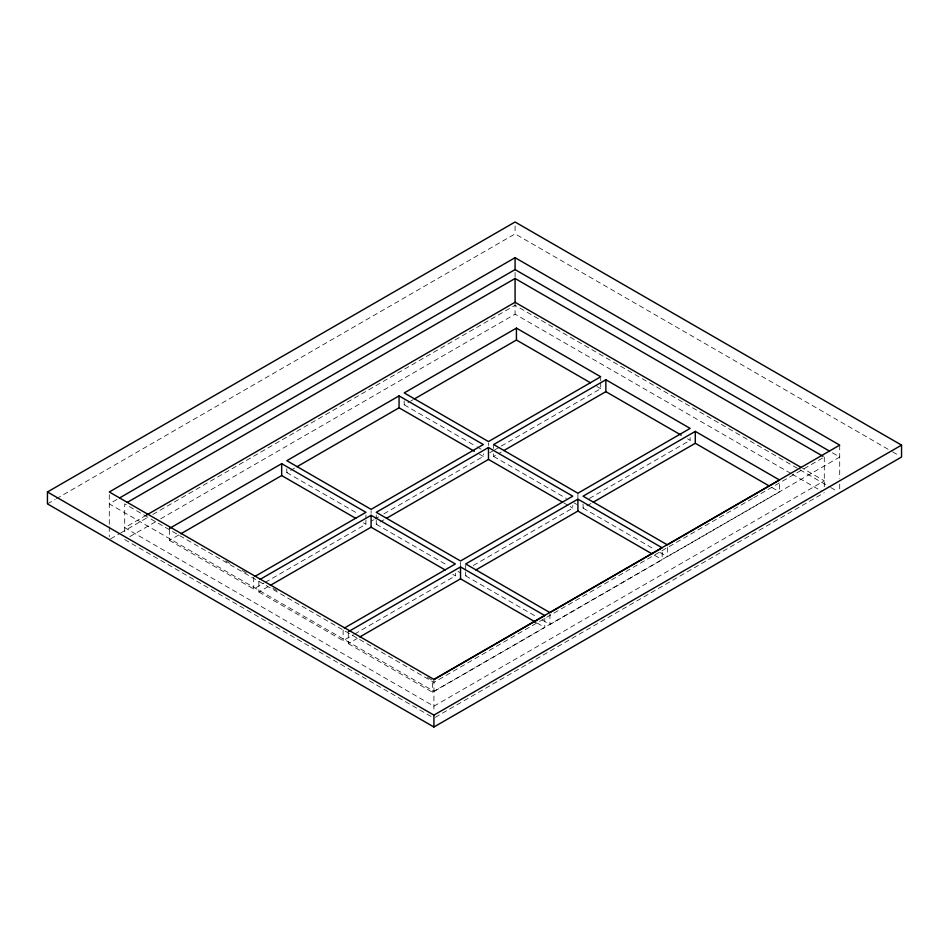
<?xml version="1.0" encoding="UTF-8"?>
<svg xmlns="http://www.w3.org/2000/svg" width="949" height="949" viewBox="0 0 949 949"><rect width="100%" height="100%" fill="white"/><g stroke="black" fill="none" stroke-linecap="round" stroke-linejoin="round"><path stroke-width="0.71" stroke-dasharray="4.75 3.56" d="M47.45 503.883L55.137 499.435M56.418 498.7L515.082 233.893L891.277 451.095M116.964 499.447L109.289 503.883L433.918 691.299L839.711 457.027L830.731 451.831M146.537 515.07L124.71 527.68L433.918 706.198L824.29 480.823L802.486 468.225M110.57 538.842L119.527 533.67M120.808 532.923L147.688 517.407M152.813 514.453L515.082 305.293L798.655 469.02M129.847 536.612L155.529 521.784M160.666 518.818L515.082 314.202L790.932 473.468M169.432 529.791L169.432 540.361L179.634 534.477M286.823 468.628L286.823 472.59L289.374 471.119M290.643 470.384L294.475 468.177M404.203 400.858L404.203 404.82L409.304 401.878M410.585 401.142L413.135 399.659M169.432 540.361L253.703 589.021L263.905 583.125M265.186 582.389L365.934 524.216L365.934 520.254M371.095 521.25L373.645 519.779M374.914 519.032L378.746 516.825M383.847 513.884L483.326 456.445L483.326 453.8M489.755 452.732L493.575 450.526M494.856 449.79L499.957 446.849M501.238 446.113L600.717 388.675L600.717 382.067M258.863 581.417L258.863 591.998L267.784 586.838M376.243 520.254L376.243 524.216L378.793 522.745M380.075 522.009L383.894 519.803M493.634 453.8L493.634 456.445L501.286 452.032M258.863 591.998L343.135 640.646L353.336 634.762M354.618 634.027L455.366 575.853L455.366 573.208M473.278 565.509L572.757 508.083L572.757 505.437M589.388 498.474L690.137 440.312L690.137 437.667M348.283 633.042L348.283 643.624L357.215 638.475M465.674 571.891L465.674 575.853L468.225 574.382M583.066 504.109L583.066 508.083L585.616 506.612M586.885 505.876L591.986 502.923M752.379 498.533L433.918 682.402L124.71 503.883L124.71 534.287M753.672 497.798L823.008 457.762M348.283 643.624L432.566 692.284L544.797 627.479L544.797 618.226M542.282 620.088L549.946 624.513L662.177 559.708L662.177 550.456M659.674 552.306L667.337 556.731L779.568 491.938L779.568 481.357M435.2 717.361L824.29 492.721M892.558 451.831L898.988 455.544M799.936 469.755L829.45 486.801M830.731 487.537L837.148 491.238M792.213 474.203L821.727 491.238M596.885 386.468L600.717 388.675M687.586 438.829L690.137 440.312M771.905 487.513L779.568 491.938M404.203 404.82L475.71 446.101M476.991 446.837L482.092 449.79M493.634 456.445L566.411 498.474M574.074 502.899L576.624 504.37M583.066 508.083L654.561 549.364M479.494 454.239L483.326 456.445M563.813 502.923L568.926 505.864M570.195 506.6L572.757 508.083M654.525 555.284L662.177 559.708M286.823 472.59L358.319 513.872M376.243 524.216L447.75 565.509M457.964 571.405L460.526 572.876M465.674 575.853L537.181 617.135M363.384 522.745L365.934 524.216M452.815 574.382L455.366 575.853M537.134 623.054L544.797 627.479M225.613 560.895L230.726 563.848M242.22 570.479L247.321 573.433M272.909 588.202L278.01 591.156M427.453 677.432L432.566 680.374L432.566 692.284M124.71 539.578L431.356 716.625M839.711 445.117L839.711 478.438M839.711 484.156L839.711 489.862M824.29 457.027L824.29 487.43M667.337 547.478L667.337 556.731M600.717 378.093L600.717 380.739M577.905 493.207L577.905 498.498M549.946 613.932L549.946 624.513M515.082 225.957L515.082 233.893M515.082 272.446L515.082 278.164M515.082 302.304L515.082 314.202M493.634 444.547L493.634 448.521M488.474 442.898L488.474 445.544M465.674 565.272L465.674 570.563M460.526 562.294L460.526 566.268M433.918 679.401L433.918 711.489M376.243 514.963L376.243 518.937M371.095 510.669L371.095 513.314M365.934 514.963L365.934 518.937M343.135 630.077L343.135 640.646M253.703 577.122L253.703 589.021M109.289 494.619L109.289 525.295M109.289 526.731L109.289 536.719"/><path stroke-width="1.42" d="M47.45 491.973L515.082 221.995L901.55 445.117L901.55 457.027L433.918 727.005L47.45 503.883L47.45 491.973L433.918 715.107L901.55 445.117M515.082 257.689L109.289 491.973L433.918 679.401L839.711 445.117L515.082 257.689L515.082 269.599L119.527 497.964M127.273 502.401L515.082 278.496L823.008 456.279M146.537 515.07L515.082 302.304L801.205 467.489M169.432 528.463L281.663 463.67L365.934 512.318L254.984 576.387M399.054 395.899L286.823 460.692L371.095 509.352L483.326 444.547L399.054 395.899L399.054 407.797L297.025 466.706M516.434 328.117L404.203 392.922L488.474 441.57L600.717 376.777L516.434 328.117L516.434 340.027L414.405 398.924M180.915 533.741L281.663 475.568L355.721 518.32M260.133 579.353L371.095 515.295L455.366 563.955L344.416 628.013M488.474 447.525L376.243 512.318L460.526 560.978L572.757 496.185L488.474 447.525L488.474 459.423L386.445 518.332M605.865 379.754L493.634 444.547L577.905 493.207L690.137 428.402L605.865 379.754L605.865 391.652L503.836 450.561M270.335 585.367L371.095 527.193L445.152 569.958M348.283 631.726L460.526 566.933L544.797 615.581L433.835 679.638M577.905 499.15L465.674 563.955L549.946 612.603L662.177 547.81L577.905 499.15L577.905 511.06L475.876 569.958M695.297 431.38L583.066 496.185L667.337 544.833L779.568 480.04L695.297 431.38L695.297 443.278L593.267 502.187M359.766 636.993L460.526 578.831L535.853 622.319M515.082 269.599L829.45 451.095M516.434 340.027L590.492 382.779M605.865 391.652L681.204 435.152M695.297 443.278L769.354 486.042M399.054 407.797L474.393 451.285M488.474 459.423L562.543 502.187M577.905 511.06L651.963 553.813M515.082 278.496L515.082 302.304M460.526 566.933L460.526 578.831M433.918 715.107L433.918 727.005M371.095 515.295L371.095 527.193M281.663 463.67L281.663 475.568"/></g></svg>
